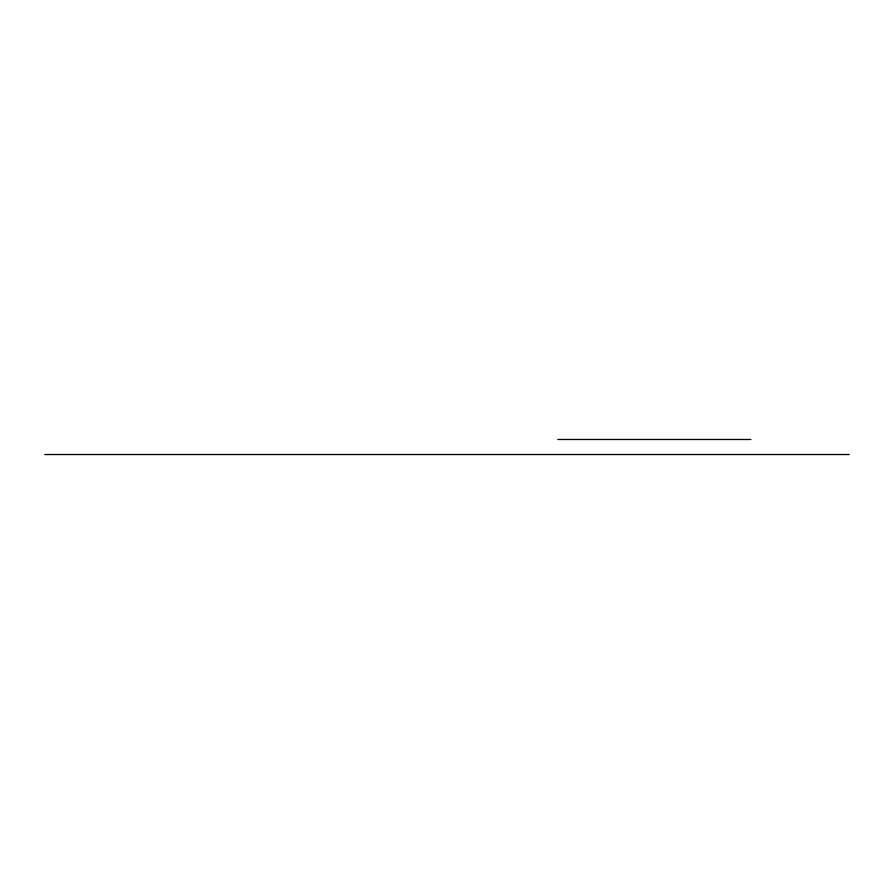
<?xml version="1.0" encoding="UTF-8"?>
<svg xmlns="http://www.w3.org/2000/svg" width="894" height="894" viewBox="0 0 894 894"><rect width="100%" height="100%" fill="white"/><g stroke="black" fill="none" stroke-linecap="round" stroke-linejoin="round"><path stroke-width="1.34" d="M557.767 439.479L750.871 439.479M44.7 454.521L849.3 454.521"/></g></svg>
